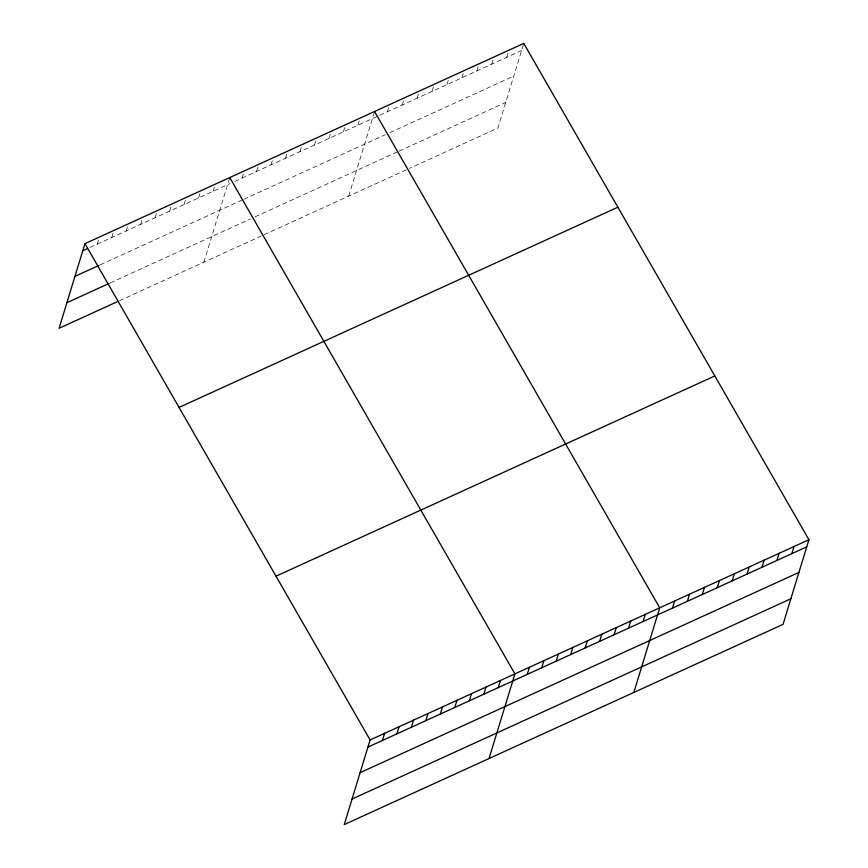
<?xml version="1.0" encoding="UTF-8"?>
<svg xmlns="http://www.w3.org/2000/svg" width="868" height="868" viewBox="0 0 868 868"><rect width="100%" height="100%" fill="white"/><g stroke="black" fill="none" stroke-linecap="round" stroke-linejoin="round"><path stroke-width="0.65" stroke-dasharray="4.34 3.25" d="M97.249 244.158L99.429 237.029M111.733 237.55L113.914 230.421M126.218 230.942L128.399 223.814M140.692 224.335L142.873 217.206M155.177 217.727L157.358 210.598M169.661 211.119L171.842 203.991M184.135 204.512L186.316 197.383M198.62 197.904L200.801 190.776M213.105 191.296L215.286 184.168M203.882 262.201L229.76 177.56M242.063 178.081L244.244 170.953M256.548 171.473L258.729 164.345M271.022 164.866L273.203 157.737M285.507 158.258L287.688 151.13M299.992 151.65L302.162 144.522M314.466 145.043L316.646 137.914M328.95 138.435L331.131 131.307M343.435 131.827L345.605 124.699M357.909 125.22L360.09 118.091M348.697 196.114L374.575 111.484M387.312 111.798L389.493 104.67M402.231 104.995L404.043 99.05M417.15 98.182L419.331 91.053M432.069 91.379L434.25 84.25M446.987 84.565L449.168 77.436M461.906 77.762L463.729 71.816M476.825 70.948L479.006 63.82M491.755 64.145L493.925 57.017M506.673 57.342L508.854 50.203M523.404 44.593L497.896 128.041L409.522 168.359M90.012 247.467L229.998 183.593M234.827 181.39L521.592 50.528M100.297 264.783L242.693 199.803M243.897 199.249L385.229 134.757M389.819 132.663L513.769 76.102M110.344 282.87L250.32 218.996M255.149 216.794L397.826 151.683M398.976 151.162L505.708 102.457M119.415 300.74L261.81 235.77M264.219 234.664L408.372 168.88"/><path stroke-width="1.3" d="M84.956 243.637L370.104 739.959L344.227 824.6L783.044 624.363L808.922 539.722L523.773 43.4L84.956 243.637L59.078 328.278L116.996 301.847M382.408 740.48L384.589 733.351M396.893 733.872L399.074 726.744M411.367 727.265L413.548 720.136M425.852 720.657L428.032 713.529M440.336 714.049L442.506 706.921M454.81 707.442L456.991 700.313M469.295 700.834L471.476 693.706M483.78 694.226L485.95 687.098M498.254 687.619L500.435 680.49M489.042 758.524L514.919 673.883L229.76 177.56M527.223 674.403L529.393 667.275M541.697 667.796L543.878 660.667M556.182 661.188L558.363 654.06M570.656 654.58L572.837 647.452M585.14 647.973L587.321 640.844M599.625 641.365L601.806 634.237M614.099 634.758L616.28 627.629M628.584 628.15L630.765 621.021M643.069 621.542L645.25 614.414M633.846 692.436L659.723 607.806L374.575 111.484M672.461 608.121L674.642 600.992M687.391 601.318L689.561 594.189M702.31 594.504L704.49 587.376M717.228 587.701L719.409 580.573M732.147 580.898L734.328 573.759M747.066 574.084L749.247 566.956M761.985 567.281L764.165 560.153M776.903 560.468L779.084 553.339M791.822 553.665L794.003 546.536M82.775 250.765L87.603 248.563M74.952 276.349L99.093 265.337M66.901 302.704L109.129 283.424M179.058 407.428L617.875 207.192M276.002 576.178L714.82 375.942M370.104 739.959L808.922 539.722M367.923 747.088L806.741 546.851M360.111 772.672L798.929 572.424M352.05 799.027L790.867 598.779"/></g></svg>
